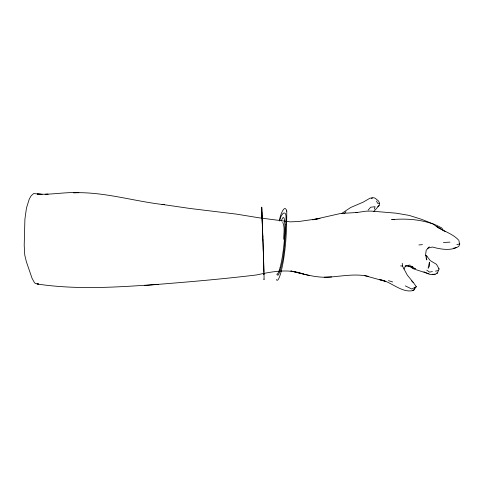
<?xml version="1.0" encoding="UTF-8"?>
<svg xmlns="http://www.w3.org/2000/svg" width="484" height="484" viewBox="0 0 484 484"><rect width="100%" height="100%" fill="white"/><g stroke="black" fill="none" stroke-linecap="round" stroke-linejoin="round"><path stroke-width="0.73" d="M263.78 273.127L263.756 273.617M285.881 223.287L285.917 222.18A30.801 3.969 -83.4 0 0 286.002 218.429C286.014 216.65 286.195 212.694 284.138 212.972A92.178 11.991 -84.1 0 0 282.565 213.964L280.865 216.693L279.607 221.013M285.856 223.856L285.82 224.709M285.814 224.86L285.439 232.344A84.47 10.164 -83.7 0 1 284.955 239.949L284.417 246.9M283.697 239.296C283.648 233.754 285.1 227.51 282.771 222.331M284.338 247.838L284.362 247.524M284.277 248.467L284.223 249.085M284.162 249.677L282.819 259.793L280.575 269.546L278.621 274.64L277.846 275.227L276.945 274.67M373.836 211.508L379.129 205.506L379.553 203.262L378.536 201.017L375.142 198.234L373.89 197.72L370.018 198.18L363.133 202.179L350.694 207.485L341.365 213.698M279.528 220.535C279.238 218.375 284.374 202.276 286.782 211.139M374.326 209.215L375.064 206.704L370.647 207.225L368.124 210.165M364.289 275.505L385.802 281.44L379.262 279.54C390.933 281.016 401.968 293.897 413.753 290.352L414.77 287.532L416.319 286.709L413.59 282.862L411.606 280.914M459.8 243.809L458.814 246.356C451.161 251.238 440.664 249.284 432.363 247.022L427.62 248.238M423.899 271.808L430.457 274.646L435.158 274.247L437.373 273.139L439.085 268.941L436.495 264.325L430.306 260.628L426.616 255.891L425.424 255.473M413.185 282.323L407.304 275.13L404.019 269.025L405.652 265.704L410.087 265.063M412.32 290.333L413.723 290.158L416.319 286.709M429.302 246.792L426.168 250.307L425.593 254.959L426.84 259.896L426.059 257.911M343.936 213.831L345.903 211.756M377.695 206.607L379.129 205.506M414.77 287.532L411.709 288.99L405.326 285.899M453.242 248.292L456.533 247.506M435.467 271.149L437.959 270.61M432.406 271.548L429.568 272.117L426.755 270.163M371.288 198.222L372.589 197.986M456.842 244.481L459.449 244.075L459.038 241.026M36.681 283.763L35.344 283.461L34.424 282.638L32.023 278.227L26.396 261.796L24.751 255.05L24.206 245.243L24.908 219.198L26.457 208.072L29.264 199.093L31.145 195.784L33.62 193.57L42.126 194.308M309.294 275.505L290.854 270.992C303.335 273.805 315.828 278.082 328.799 277.09C341.952 276.285 355.165 273.387 368.294 276.334M144.51 285.536L158.256 284.338C117.993 287.157 77.016 290.037 36.959 283.969M418.902 244.94L422.471 244.662M41.436 194.314L37.274 194.066C51.171 195.016 64.965 191.9 78.874 192.674L73.411 192.765C104.235 191.622 133.965 201.374 164.366 204.702M155.552 284.562C189.256 281.9 222.967 279.002 256.52 274.948C272.002 271.597 288.228 268.451 303.601 274.065M443.404 242.49L449.957 242.133M379.553 203.262L377.593 203.347L376.522 201.023M45.665 194.308L48.097 194.217L45.085 194.32M324.183 277.229L331.625 276.999M432.109 274.295L435.158 274.247M394.605 219.657L391.623 219.627C405.586 218.399 420.009 219.306 433.307 224.086C441.015 230.82 452.008 232.701 458.88 240.397M400.558 265.916L402.482 266.012L404.019 269.025M405.09 266.073L412.87 266.581L409.942 265.916M162.037 204.399L190.218 208.507L236.41 214.116L258.837 217.776L290.273 221.866L298.816 221.503L319.966 218.466L312.731 219.784L340.609 213.474L357.271 212.494L355.982 212.633L366.164 211.157L371.373 211.103L396.087 213.172L409.161 215.404L421.661 219.343L436.749 225.399L441.723 227.922L443.598 230.832M37.504 283.884L38.581 284.017L37.316 283.848M438.613 268.832L439.085 268.941M411.273 267.464L415.423 268.559L411.551 267.404M388.422 280.641L392.675 281.948M428.921 273.883L413.82 268.959L411.491 267.561M436.78 272.897L437.373 273.139M408.26 265.994L410.904 267.21M437.282 226.948L445.05 231.431M436.477 226.482L439.557 228.267M426.616 255.891L426.991 256.169M261.741 212.131L261.862 213.42M263.774 274.18L263.841 274.658L263.883 273.151M402.264 263.278L402.482 266.012M286.764 210.957C286.746 231.4 285.869 252.14 281.022 272.081A36.131 4.719 -83.5 0 1 279.909 275.747A34.497 4.513 -83.5 0 1 276.328 279.601M261.784 207.582L261.753 207.14L262.915 239.985M261.802 207.914L262.147 218.447M261.941 214.878L262.038 217.159M262.038 216.826L262.019 216.469L262.624 233.342M262.122 217.679L262.503 227.522M262.05 217.026L262.104 218.641M262.709 235.508L263.496 256.659M262.969 239.876L263.435 254.82M263.254 247.754L263.605 258.486M263.508 257.143L263.931 270.356A35.895 0.345 88.1 0 1 264.016 274.331L264.028 275.166A34.763 0.333 88.1 0 1 263.931 279.056M263.375 255.141L263.502 259.412M263.574 259.339L263.871 272.159M261.656 218.453L261.608 213.511A83.351 0.793 88 0 1 261.669 212.246M262.685 233.82A88.505 0.774 88 0 1 262.812 237.245M279.371 270.018A28.453 3.684 -83.5 0 1 276.915 274.119M280.163 267.301A27.019 3.503 -83.5 0 1 279.371 270.024M280.163 267.289A27.884 3.612 -83.5 0 0 282.644 254.784A26.856 3.485 -83.5 0 0 283.134 251.377L283.291 250.222A29.264 3.787 -83.5 0 0 284.646 221.642M281.331 220.952A29.252 3.424 -83 0 1 284.665 221.817M429.411 262.249L428.092 268.39L429.526 265.879L429.411 262.249"/></g></svg>
